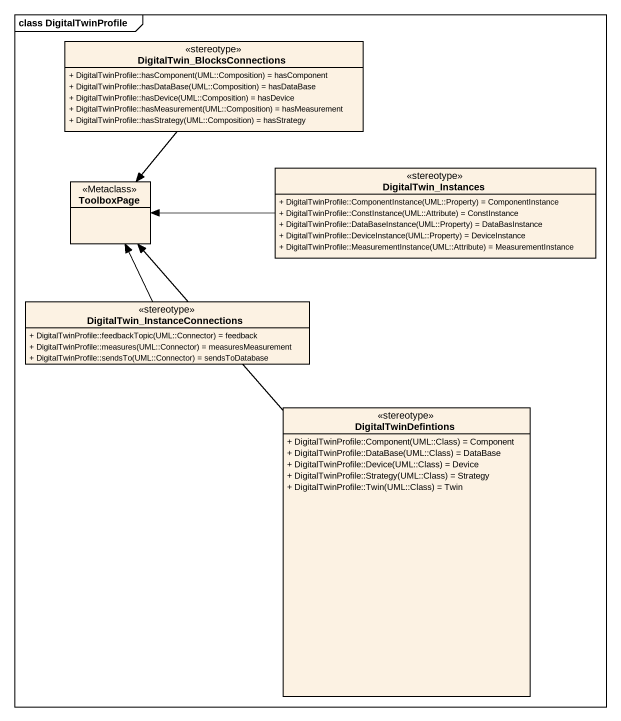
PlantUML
@startuml
mainframe class DigitalTwinProfile
hide circle
hide empty members
skinparam classAttributeIconSize 0
class "DigitalTwin_BlocksConnections" as DigitalTwin <<stereotype>> {
  {field} + DigitalTwinProfile::hasComponent(UML::Composition) = hasComponent
  {field} + DigitalTwinProfile::hasDataBase(UML::Composition) = hasDataBase
  {field} + DigitalTwinProfile::hasDevice(UML::Composition) = hasDevice
  {field} + DigitalTwinProfile::hasMeasurement(UML::Composition) = hasMeasurement
  {field} + DigitalTwinProfile::hasStrategy(UML::Composition) = hasStrategy
}
class ToolboxPage <<Metaclass>>
class DigitalTwin_Instances <<stereotype>> {
  {field} + DigitalTwinProfile::ComponentInstance(UML::Property) = ComponentInstance
  {field} + DigitalTwinProfile::ConstInstance(UML::Attribute) = ConstInstance
  {field} + DigitalTwinProfile::DataBaseInstance(UML::Property) = DataBasInstance
  {field} + DigitalTwinProfile::DeviceInstance(UML::Property) = DeviceInstance
  {field} + DigitalTwinProfile::MeasurementInstance(UML::Attribute) = MeasurementInstance
}
class "DigitalTwin_InstanceConnections" as DigitalTwin_2 <<stereotype>> {
  {field} + DigitalTwinProfile::feedbackTopic(UML::Connector) = feedback
  {field} + DigitalTwinProfile::measures(UML::Connector) = measuresMeasurement
  {field} + DigitalTwinProfile::sendsTo(UML::Connector) = sendsToDatabase
}
class DigitalTwinDefintions <<stereotype>> {
  {field} + DigitalTwinProfile::Component(UML::Class) = Component
  {field} + DigitalTwinProfile::DataBase(UML::Class) = DataBase
  {field} + DigitalTwinProfile::Device(UML::Class) = Device
  {field} + DigitalTwinProfile::Strategy(UML::Class) = Strategy
  {field} + DigitalTwinProfile::Twin(UML::Class) = Twin
}
DigitalTwin --> ToolboxPage
DigitalTwin_Instances -left-> ToolboxPage
DigitalTwin_2 -up-> ToolboxPage
DigitalTwinDefintions -up-> ToolboxPage
@enduml
